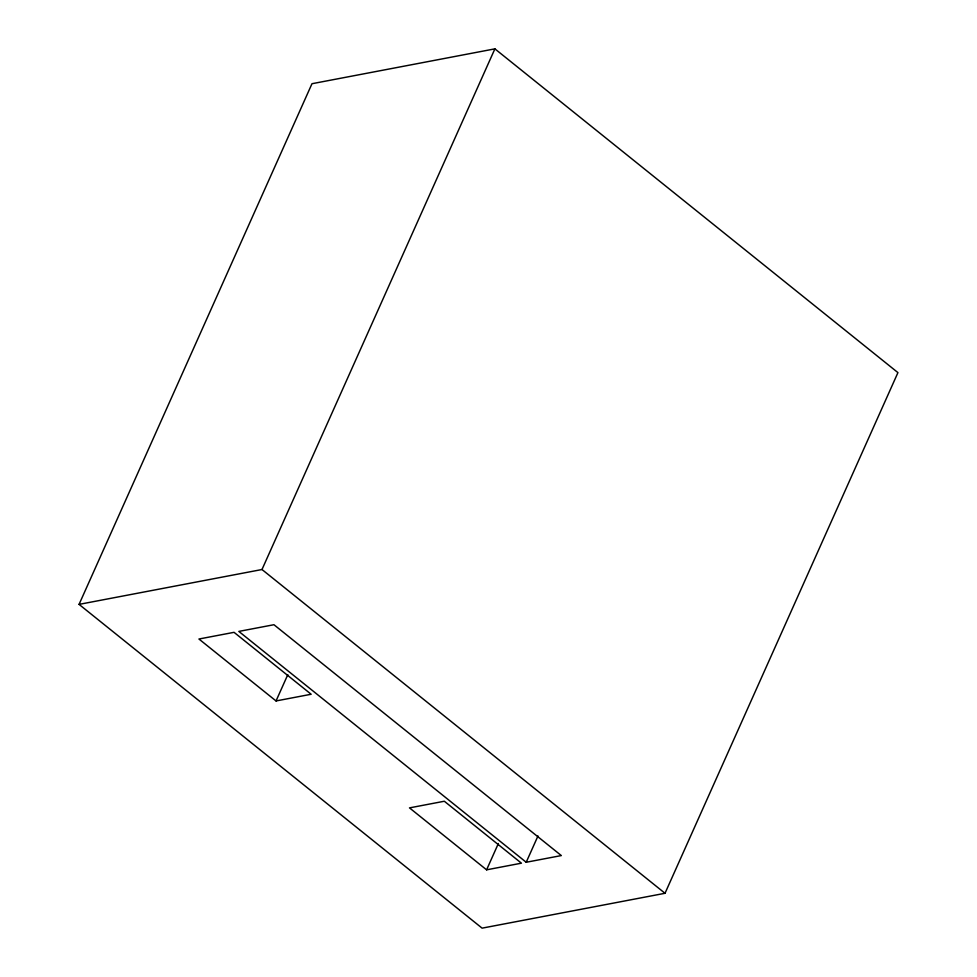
<?xml version="1.0" encoding="UTF-8"?>
<svg xmlns="http://www.w3.org/2000/svg" width="977" height="977" viewBox="0 0 977 977"><rect width="100%" height="100%" fill="white"/><g stroke="black" fill="none" stroke-linecap="round" stroke-linejoin="round"><path stroke-width="1.47" d="M79.064 604.384L311.981 83.717L494.899 48.85L897.936 372.616L665.019 893.283L482.101 928.15L79.064 604.384L261.995 569.518L665.019 893.283M261.995 569.518L494.899 48.85M276.039 700.949L311.15 694.256L234.053 632.327L198.942 639.019L276.039 700.949L287.812 674.643M486.595 869.823L521.425 863.179L444.327 801.238L409.497 807.881L486.595 869.823L498.368 843.505M526.212 862.264L561.323 855.571L273.939 624.718L238.84 631.411L526.212 862.264L537.985 835.958"/></g></svg>
